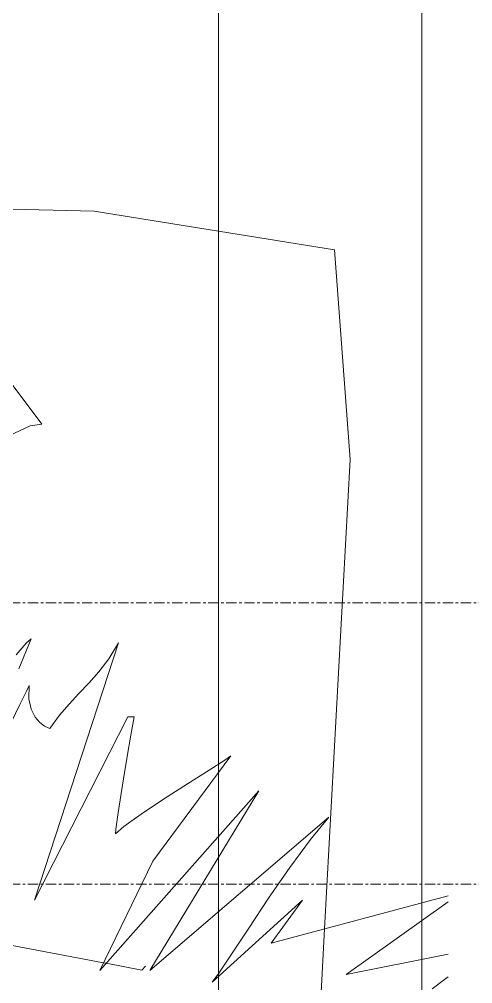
# Model space of a CAD drawing. Header units: inches. Extents: x -8991 to -6983, y -226 to 479.
# Drawn here: x -8358.77 to -8336.77, y 13.55 to 60.27 of the extents above; entities that cross this region are included whole.
import ezdxf

# ---------------------------------------------------------------- set-up
doc = ezdxf.new("R2010")
doc.units = ezdxf.units.IN
doc.header["$MEASUREMENT"] = 0
doc.linetypes.add('Grid Line 1_2_', pattern=[0.875, 0.5, -0.125, 0.125, -0.125])
for name, color, linetype, lineweight in [('A-DETL-GENF', 92, 'Continuous', 9), ('A-FLOR-LEVL-1', 51, 'Grid Line 1_2_', 9), ('C-TOPO', 7, 'Continuous', 9)]:
    doc.layers.add(name, color=color, linetype=linetype, lineweight=lineweight)

# ---------------------------------------------------------------- blocks, each defined once
blk = doc.blocks.new('american beech 26158 - american beech 26158-1770223-Section 36')
at = {"layer": 'A-DETL-GENF'}
for p, q in [((-8339.242, 57.001), (-8339.242, 65.655)), ((-8339.242, 60.684), (-8339.242, 59.867)), ((-8339.242, 59.867), (-8339.242, 58.846)), ((-8339.242, 58.846), (-8339.242, 57.377)), ((-8339.242, 57.377), (-8339.242, 55.876)), ((-8339.242, 55.116), (-8339.242, 57.001)), ((-8339.242, 55.876), (-8339.242, 54.817)), ((-8339.242, 53.903), (-8339.242, 55.116)), ((-8339.242, 54.817), (-8339.242, 54.04)), ((-8339.242, 54.04), (-8339.242, 53.389)), ((-8339.242, 48.347), (-8339.242, 53.991)), ((-8339.242, 53.991), (-8339.242, 53.526)), ((-8339.242, 53.249), (-8339.242, 53.903)), ((-8339.242, 53.526), (-8339.242, 53.172)), ((-8339.242, 53.389), (-8339.242, 52.704)), ((-8339.242, 53.043), (-8339.242, 53.249)), ((-8339.242, 53.172), (-8339.242, 53.043)), ((-8339.242, 52.704), (-8339.242, 51.829)), ((-8339.242, 51.829), (-8339.242, 50.604)), ((-8370.942, 51.357), (-8355.139, 50.981)), ((-8355.139, 50.981), (-8343.475, 49.1)), ((-8339.242, 50.604), (-8339.242, 49.431)), ((-8343.475, 49.1), (-8342.722, 38.941)), ((-8339.242, 49.431), (-8339.242, 48.724)), ((-8339.242, 48.724), (-8339.242, 48.353)), ((-8339.242, 48.353), (-8339.242, 48.187)), ((-8339.242, 39.693), (-8339.242, 48.347)), ((-8339.242, 48.187), (-8339.242, 48.092)), ((-8339.242, 48.092), (-8339.242, 47.939)), ((-8339.242, 47.939), (-8339.242, 47.594)), ((-8339.242, 47.594), (-8339.242, 47.045)), ((-8339.242, 47.045), (-8339.242, 46.377)), ((-8339.242, 46.377), (-8339.242, 45.61)), ((-8339.242, 45.61), (-8339.242, 44.764)), ((-8339.242, 44.764), (-8339.242, 43.859)), ((-8339.242, 43.859), (-8339.242, 42.915)), ((-8339.242, 42.915), (-8339.242, 41.95)), ((-8339.242, 17.46), (-8339.242, 41.95)), ((-8339.242, 30.286), (-8339.242, 39.693)), ((-8343.958, 16.204), (-8342.722, 38.941)), ((-8339.242, 20.88), (-8339.242, 30.286)), ((-8339.242, 17.46), (-8339.242, 20.88)), ((-8339.242, 16.606), (-8339.242, 17.46)), ((-8339.242, 16.606), (-8339.242, 17.46)), ((-8339.242, 14.733), (-8339.242, 16.606)), ((-8339.242, 14.733), (-8339.242, 16.606)), ((-8344.352, 8.944), (-8343.958, 16.204)), ((-8339.242, 12.965), (-8339.242, 14.733)), ((-8339.242, 12.965), (-8339.242, 14.733))]:
    blk.add_line(p, q, dxfattribs=at)
blk = doc.blocks.new('hydrangea 26752 - hydrangea 26752-1770219-Section 36')
at = {"layer": 'A-DETL-GENF'}
for p, q in [((-8359.211, 42.718), (-8357.667, 40.659)), ((-8357.667, 40.659), (-8358.244, 40.577)), ((-8358.244, 40.577), (-8361.176, 39.201))]:
    blk.add_line(p, q, dxfattribs=at)
blk = doc.blocks.new('elm sapling fall 24458 - elm sapling fall 24458-1770229-Section 36')
at = {"layer": 'A-DETL-GENF'}
for p, q in [((-8349.097, 63.135), (-8349.097, 59.166)), ((-8349.097, 59.166), (-8349.097, 62.435)), ((-8349.097, 60.333), (-8349.097, 57.065)), ((-8349.097, 51.929), (-8349.097, 60.333)), ((-8349.097, 59.166), (-8349.097, 59.867)), ((-8349.097, 59.867), (-8349.097, 57.065)), ((-8349.097, 57.065), (-8349.097, 59.166)), ((-8349.097, 57.065), (-8349.097, 56.31)), ((-8349.097, 56.31), (-8349.097, 55.529)), ((-8349.097, 55.529), (-8349.097, 54.694)), ((-8349.097, 54.694), (-8349.097, 53.78)), ((-8349.097, 53.78), (-8349.097, 52.76)), ((-8349.097, 52.76), (-8349.097, 51.607)), ((-8349.097, 46.326), (-8349.097, 51.929)), ((-8349.097, 51.607), (-8349.097, 50.295)), ((-8349.097, 50.295), (-8349.097, 49.078)), ((-8349.097, 49.078), (-8349.097, 48.192)), ((-8349.097, 48.192), (-8349.097, 47.581)), ((-8349.097, 47.581), (-8349.097, 47.191)), ((-8349.097, 47.191), (-8349.097, 46.966)), ((-8349.097, 46.966), (-8349.097, 46.852)), ((-8349.097, 46.852), (-8349.097, 46.793)), ((-8349.097, 46.793), (-8349.097, 40.957)), ((-8349.097, 37.455), (-8349.097, 46.326)), ((-8349.097, 40.957), (-8349.097, 37.221)), ((-8349.097, 35.354), (-8349.097, 37.455)), ((-8349.097, 37.221), (-8349.097, 34.887)), ((-8349.097, 31.385), (-8349.097, 35.354)), ((-8349.097, 34.887), (-8349.097, 31.385)), ((-8349.097, 26.949), (-8349.097, 31.385)), ((-8349.097, 31.385), (-8349.097, 25.315)), ((-8349.097, 26.249), (-8349.097, 26.949)), ((-8349.097, 22.28), (-8349.097, 26.249)), ((-8349.097, 25.315), (-8349.097, 22.28)), ((-8349.097, 17.611), (-8349.097, 22.28)), ((-8349.097, 22.28), (-8349.097, 17.378)), ((-8349.097, 11.308), (-8349.097, 17.611)), ((-8349.097, 17.378), (-8349.097, 16.677)), ((-8349.097, 16.677), (-8349.097, 12.708))]:
    blk.add_line(p, q, dxfattribs=at)
blk = doc.blocks.new('fountain grass 26746 - fountain grass 26746-1770215-Section 36')
at = {"layer": 'A-DETL-GENF'}
for p, q in [((-8358.924, 29.487), (-8358.426, 30.054)), ((-8358.185, 30.263), (-8358.793, 28.813)), ((-8358.426, 30.054), (-8358.185, 30.263)), ((-8353.95, 30.074), (-8358.034, 17.596)), ((-8354.429, 29.295), (-8353.95, 30.074)), ((-8354.911, 28.655), (-8354.429, 29.295)), ((-8355.393, 28.107), (-8354.911, 28.655)), ((-8355.874, 27.605), (-8355.393, 28.107)), ((-8358.738, 27.075), (-8358.42, 27.725)), ((-8358.42, 27.725), (-8358.283, 27.995)), ((-8358.283, 27.995), (-8358.3, 27.35)), ((-8356.35, 27.103), (-8355.874, 27.605)), ((-8358.3, 27.35), (-8358.19, 26.846)), ((-8356.819, 26.555), (-8356.35, 27.103)), ((-8359.163, 26.205), (-8358.738, 27.075)), ((-8358.19, 26.846), (-8357.997, 26.47)), ((-8358.034, 17.596), (-8353.497, 26.482)), ((-8357.997, 26.47), (-8357.765, 26.204)), ((-8357.765, 26.204), (-8357.539, 26.033)), ((-8357.278, 25.915), (-8356.819, 26.555)), ((-8353.497, 26.482), (-8353.194, 26.482)), ((-8353.194, 26.482), (-8353.359, 25.591)), ((-8357.539, 26.033), (-8357.362, 25.942)), ((-8357.362, 25.942), (-8357.278, 25.915)), ((-8353.359, 25.591), (-8353.538, 24.557)), ((-8353.538, 24.557), (-8353.717, 23.481)), ((-8348.505, 24.592), (-8352.287, 19.487)), ((-8349.562, 23.901), (-8348.8, 24.388)), ((-8348.8, 24.388), (-8348.505, 24.592)), ((-8350.613, 23.234), (-8349.562, 23.901)), ((-8353.717, 23.481), (-8353.878, 22.466)), ((-8351.772, 22.489), (-8350.613, 23.234)), ((-8354.858, 14.193), (-8347.144, 22.89)), ((-8353.878, 22.466), (-8354.007, 21.614)), ((-8352.86, 21.768), (-8351.772, 22.489)), ((-8347.144, 22.89), (-8352.438, 14.193)), ((-8354.007, 21.614), (-8354.086, 21.028)), ((-8353.696, 21.174), (-8352.86, 21.768)), ((-8352.438, 14.193), (-8343.743, 21.626)), ((-8343.743, 21.626), (-8344.643, 20.544)), ((-8354.102, 20.81), (-8353.696, 21.174)), ((-8354.086, 21.028), (-8354.102, 20.81)), ((-8344.643, 20.544), (-8345.644, 19.185)), ((-8352.287, 19.487), (-8354.858, 14.193)), ((-8345.644, 19.185), (-8346.669, 17.702)), ((-8346.539, 15.516), (-8337.954, 17.804)), ((-8349.413, 13.626), (-8345.027, 17.596)), ((-8346.669, 17.702), (-8347.637, 16.251)), ((-8345.027, 17.596), (-8346.539, 15.516)), ((-8337.954, 17.52), (-8342.909, 14.004)), ((-8347.637, 16.251), (-8348.47, 14.985)), ((-8348.47, 14.985), (-8349.088, 14.058)), ((-8342.909, 14.004), (-8337.954, 14.989)), ((-8349.088, 14.058), (-8349.413, 13.626)), ((-8338.071, 13.797), (-8338.743, 13.3)), ((-8337.954, 13.89), (-8338.071, 13.797))]:
    blk.add_line(p, q, dxfattribs=at)

msp = doc.modelspace()

# ---------------------------------------------------------------- linework, layer by layer
at = {"layer": 'A-FLOR-LEVL-1'}
for p, q in [((-8289.59722, 32), (-8978.71797, 32)), ((-8289.59722, 18.375), (-8978.71797, 18.375))]:
    msp.add_line(p, q, dxfattribs=at)
at = {"layer": 'C-TOPO'}
for p, q in [((-8362.40147, 16.03108), (-8354.67667, 14.56629)), ((-8354.67667, 14.56629), (-8354.54846, 14.54198)), ((-8354.54846, 14.54198), (-8352.81885, 14.21401)), ((-8352.81885, 14.21401), (-8352.63822, 14.40332))]:
    msp.add_line(p, q, dxfattribs=at)

# ---------------------------------------------------------------- block references
at = {"layer": 'A-DETL-GENF'}
for name in ['american beech 26158 - american beech 26158-1770223-Section 36', 'elm sapling fall 24458 - elm sapling fall 24458-1770229-Section 36', 'hydrangea 26752 - hydrangea 26752-1770219-Section 36', 'fountain grass 26746 - fountain grass 26746-1770215-Section 36']:
    msp.add_blockref(name, (0, 0), dxfattribs=at)

doc.saveas('drawing.dxf')
